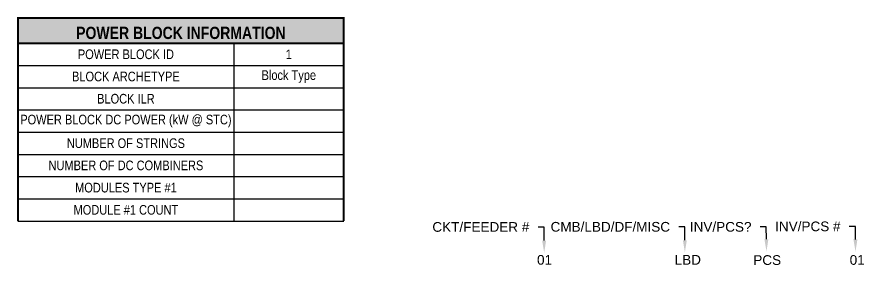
# Model space of a CAD drawing. Header units: feet. Extents: x -4 to 11692, y -2102 to 2621.
# Drawn here: x 10077 to 11692, y -2096 to -1624 of the extents above; entities that cross this region are included whole.
import ezdxf
from ezdxf import colors
from ezdxf.entities.mleader import LeaderData, LeaderLine
from ezdxf.math import Vec2, Vec3

# ---------------------------------------------------------------- set-up
doc = ezdxf.new("R2010")
doc.units = ezdxf.units.FT
doc.header["$MEASUREMENT"] = 0
doc.layers.add('G-NPLT', color=67, linetype='Continuous', plot=False)
doc.styles.add('NEI-A', font='arial.ttf')

# ---------------------------------------------------------------- blocks, each defined once
blk = doc.blocks.new('*A27')
at = {"layer": 'G-NPLT', "color": 7, "linetype": 'Continuous', "ltscale": 0.083333, "const_width": 0.0208}
for points in [[(3.3646, -2.0938), (3.3646, 0), (0, 0), (0, -2.0938)], [(0, -0.2604), (3.3646, -0.2604)]]:
    blk.add_lwpolyline(points, dxfattribs=at)
at = {"layer": 'G-NPLT', "color": 7, "linetype": 'Continuous', "ltscale": 0.083333}
for points in [[(2.2292, -0.2604), (2.2292, -2.0938)], [(0, -0.4896), (3.3646, -0.4896)], [(0, -0.7188), (3.3646, -0.7188)], [(0, -0.9479), (3.3646, -0.9479)], [(0, -1.1771), (3.3646, -1.1771)], [(0, -1.4062), (3.3646, -1.4062)], [(0, -1.6354), (3.3646, -1.6354)], [(0, -1.8646), (3.3646, -1.8646)], [(0, -2.0938), (3.3646, -2.0938)]]:
    blk.add_lwpolyline(points, dxfattribs=at)
at = {"layer": 'G-NPLT', "color": 254, "true_color": 0xd9d9d9}
blk.add_solid([(0, 0), (3.3646, 0), (0, -0.2604), (3.3646, -0.2604)], dxfattribs=at)
at = {"layer": 'G-NPLT', "color": 7, "style": 'NEI-A'}
for s, insert, char_height, attachment_point in [('\\fArial Narrow|b1|i0|c0|p34;POWER BLOCK INFORMATION', (1.6823, -0.2188), 0.126389, 8), ('\\fArial Narrow|b0|i0|c0|p34;POWER BLOCK ID', (1.1146, -0.375), 0.099306, 5), ('\\fArial Narrow|b0|i0|c0|p34;1', (2.7969, -0.375), 0.099306, 5), ('\\fArial Narrow|b0|i0|c0|p34;BLOCK ARCHETYPE', (1.1146, -0.6042), 0.099306, 5), ('\\fArial Narrow|b0|i0|c0|p34;Block Type ', (2.7969, -0.6042), 0.099306, 5), ('\\fArial Narrow|b0|i0|c0|p34;BLOCK ILR', (1.1146, -0.8333), 0.099306, 5), ('\\fArial Narrow|b0|i0|c0|p34;POWER BLOCK DC POWER (kW @ STC)', (1.1146, -1.0625), 0.099306, 5), ('\\fArial Narrow|b0|i0|c0|p34;NUMBER OF STRINGS', (1.1146, -1.2917), 0.099306, 5), ('\\fArial Narrow|b0|i0|c0|p34;NUMBER OF DC COMBINERS', (1.1146, -1.5208), 0.099306, 5), ('\\fArial Narrow|b0|i0|c0|p34;MODULES TYPE #1', (1.1146, -1.75), 0.099306, 5), ('\\fArial Narrow|b0|i0|c0|p34;MODULE #1 COUNT', (1.1146, -1.9792), 0.099306, 5)]:
    blk.add_mtext(s, dxfattribs=dict(at, insert=insert, char_height=char_height, attachment_point=attachment_point))

msp = doc.modelspace()

# ---------------------------------------------------------------- block references
at = {"xscale": 184.6613526029377, "yscale": 184.6613526029377, "zscale": 184.6613526029377}
msp.add_blockref('*A27', (10078.8, -1625.9), dxfattribs=at)

# ---------------------------------------------------------------- texts
at = {"layer": 'G-NPLT', "char_height": 18.47, "attachment_point": 4, "style": 'NEI-A'}
for s, width, insert in [('01', 24.143, (11068.6, -2086.6)), ('LBD', 53.078, (11331, -2086.4)), ('PCS', 24.143, (11481, -2087)), ('01', 53.078, (11664.8, -2086.8))]:
    msp.add_mtext_dynamic_manual_height_columns(s, width=width, gutter_width=101, heights=[0], dxfattribs=dict(at, insert=insert))

# ---------------------------------------------------------------- leaders
at = {"layer": 'G-NPLT'}
ml = msp.add_multileader_mtext('Standard', dxfattribs=at)
ml.set_content('CKT/FEEDER #', color=256, style='NEI-A')
ml.set_leader_properties()
ml.build(insert=Vec2(0, 0))
ml.multileader.update_dxf_attribs({"dogleg_length": 0.0625, "arrow_head_size": 23.1})
ctx = ml.context
ctx.base_point, ctx.char_height, ctx.arrow_head_size, ctx.landing_gap_size, ctx.plane_origin = Vec3(10854, -2024), 18.466, 23.1, 16.6, Vec3(11150.3, -2014.4)
ctx.text_align_type = 2
notes = []
notes.append((ctx, [(0, (1, 1, 0), (11082.1, -2024), (-1, 0), 11.5, [(0, [(11082.2, -2072.9)], 0, [])])]))
ctx.mtext.insert, ctx.mtext.width, ctx.mtext.alignment, ctx.mtext.flow_direction = Vec3(11053.9, -2014.6), 184.661, 3, 5
ml = msp.add_multileader_mtext('Standard', dxfattribs=at)
ml.set_content('CMB/LBD/DF/MISC', color=256, style='NEI-A')
ml.set_leader_properties()
ml.build(insert=Vec2(0, 0))
ml.multileader.update_dxf_attribs({"dogleg_length": 0.0625, "arrow_head_size": 23.1})
ctx = ml.context
ctx.base_point, ctx.char_height, ctx.arrow_head_size, ctx.landing_gap_size, ctx.plane_origin = Vec3(11080.1, -2023.7), 18.466, 23.1, 16.6, Vec3(11401.9, -2014.1)
ctx.text_align_type = 2
notes.append((ctx, [(0, (1, 1, 0), (11350.5, -2023.7), (-1, 0), 11.5, [(0, [(11350.5, -2072.2)], 0, [])])]))
ctx.mtext.insert, ctx.mtext.width, ctx.mtext.alignment, ctx.mtext.flow_direction = Vec3(11322.3, -2014.3), 184.661, 3, 5
ml = msp.add_multileader_mtext('Standard', dxfattribs=at)
ml.set_content('INV/PCS?', color=256, style='NEI-A')
ml.set_leader_properties()
ml.build(insert=Vec2(0, 0))
ml.multileader.update_dxf_attribs({"dogleg_length": 0.0625, "arrow_head_size": 23.1})
ctx = ml.context
ctx.base_point, ctx.char_height, ctx.arrow_head_size, ctx.landing_gap_size, ctx.plane_origin = Vec3(11347.1, -2023.8), 18.47, 23.1, 16.6, Vec3(11573.9, -2014.2)
ctx.text_align_type = 2
notes.append((ctx, [(0, (1, 1, 0), (11505.7, -2023.8), (-1, 0), 11.5, [(0, [(11506.2, -2070.4)], 0, [])])]))
ctx.mtext.insert, ctx.mtext.width, ctx.mtext.alignment, ctx.mtext.flow_direction = Vec3(11477.6, -2014.4), 116.448, 3, 5
ml = msp.add_multileader_mtext('Standard', dxfattribs=at)
ml.set_content('INV/PCS #', color=256, style='NEI-A')
ml.set_leader_properties()
ml.build(insert=Vec2(0, 0))
ml.multileader.update_dxf_attribs({"dogleg_length": 0.0625, "arrow_head_size": 23.1})
ctx = ml.context
ctx.base_point, ctx.char_height, ctx.arrow_head_size, ctx.landing_gap_size, ctx.plane_origin = Vec3(11508.8, -2022.9), 18.47, 23.1, 16.6, Vec3(11741.6, -2013.3)
ctx.text_align_type = 2
notes.append((ctx, [(0, (1, 1, 0), (11675.6, -2022.9), (-1, 0), 11.5, [(0, [(11675.9, -2070.8)], 0, [])])]))
ctx.mtext.insert, ctx.mtext.width, ctx.mtext.alignment, ctx.mtext.flow_direction = Vec3(11647.4, -2013.5), 184.661, 3, 5
for ctx, leaders in notes:
    for number, flags, end, landing, length, lines in leaders:
        leader = LeaderData()
        leader.index, (leader.has_last_leader_line, leader.has_dogleg_vector, leader.attachment_direction) = number, flags
        leader.last_leader_point, leader.dogleg_vector, leader.dogleg_length = Vec3(end), Vec3(landing), length
        for number, points, colour, breaks in lines:
            line = LeaderLine()
            line.index, line.vertices, line.color, line.breaks = number, Vec3.list(points), colors.encode_raw_color(colour), breaks
            leader.lines.append(line)
        ctx.leaders.append(leader)

doc.saveas('drawing.dxf')
